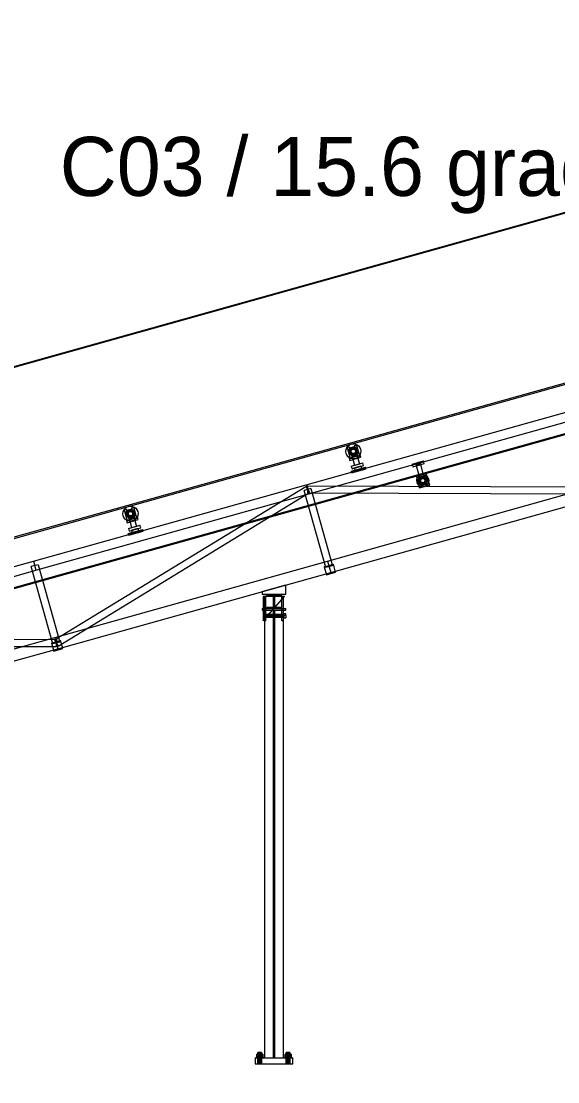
# Model space of a CAD drawing. Header units: millimetres. Extents: x -191664 to 191490, y -197311 to 10263.
# Drawn here: x 32016 to 34288, y -77 to 4415 of the extents above; entities that cross this region are included whole.
import ezdxf

# ---------------------------------------------------------------- set-up
doc = ezdxf.new("R2010")
doc.units = ezdxf.units.MM
for name, color, linetype, lineweight in [('COTAS_ENVOLVENTE_P', 1, 'Continuous', 0), ('COTAS_P', 1, 'Continuous', 0), ('lateral_C03', 7, 'Continuous', 0), ('TEXTOS', 4, 'Continuous', 0)]:
    doc.layers.add(name, color=color, linetype=linetype, lineweight=lineweight)
doc.dimstyles.new('PLANTA_100', dxfattribs={"dimtxt": 250, "dimasz": 150, "dimexe": 150, "dimexo": 80, "dimgap": 100, "dimtad": 1, "dimtih": 1, "dimtoh": 1, "dimdec": 1, "dimdsep": 46, "dimcen": 0.09, "dimclrd": 1, "dimclre": 1, "dimclrt": 1, "dimadec": 0, "dimazin": 0, "dimtfac": 1, "dimtdec": 4, "dimtofl": 0, "dimtmove": 0, "dimatfit": 3, "dimfxl": 1, "dimtolj": 1, "dimtzin": 0, "dimarcsym": 0})

# ---------------------------------------------------------------- blocks, each defined once
blk = doc.blocks.new('*D4')
at = {"layer": 'COTAS_ENVOLVENTE_P', "color": 1, "lineweight": -2, "transparency": 16777216}
for p, q in [((0, -80), (0, -3250)), ((58855.1, -80), (58855.1, -3250)), ((150, -3100), (58705.1, -3100))]:
    blk.add_line(p, q, dxfattribs=at)
at = {"layer": 'COTAS_ENVOLVENTE_P', "color": 1, "transparency": 16777216}
for points in [[(150, -3075), (150, -3125), (0, -3100)], [(58705.1, -3075), (58705.1, -3125), (58855.1, -3100)]]:
    blk.add_solid(points, dxfattribs=at)
at = {"layer": 'Defpoints', "color": 0, "transparency": 16777216}
for p in [(0, 0), (58855.1, 0), (58855.1, -3100)]:
    blk.add_point(p, dxfattribs=at)
blk = doc.blocks.new('*D9')
at = {"layer": 'COTAS_P', "color": 1, "lineweight": -2, "transparency": 16777216}
for p, q in [((36895.6, 3577), (36661.3, 4414.9)), ((27369.7, 1660.8), (36557.2, 4230)), ((27419.1, 927), (27184.8, 1764.9))]:
    blk.add_line(p, q, dxfattribs=at)
at = {"layer": 'COTAS_P', "color": 1, "transparency": 16777216}
for points in [[(36550.5, 4254.1), (36563.9, 4206), (36701.7, 4270.4)], [(27362.9, 1684.9), (27376.4, 1636.8), (27225.2, 1620.4)]]:
    blk.add_solid(points, dxfattribs=at)
at = {"layer": 'Defpoints', "color": 0, "transparency": 16777216}
for p in [(36701.7, 4270.4), (36917.1, 3500), (27440.7, 850)]:
    blk.add_point(p, dxfattribs=at)
blk = doc.blocks.new('*D21')
at = {"layer": 'COTAS_P', "color": 1, "lineweight": -2, "transparency": 16777216}
for p, q in [((0, -80), (0, -2350)), ((58117.1, -80), (58117.1, -2350)), ((150, -2200), (57967.1, -2200))]:
    blk.add_line(p, q, dxfattribs=at)
at = {"layer": 'COTAS_P', "color": 1, "transparency": 16777216}
for points in [[(150, -2175), (150, -2225), (0, -2200)], [(57967.1, -2175), (57967.1, -2225), (58117.1, -2200)]]:
    blk.add_solid(points, dxfattribs=at)
at = {"layer": 'Defpoints', "color": 0, "transparency": 16777216}
for p in [(0, 0), (58117.1, 0), (58117.1, -2200)]:
    blk.add_point(p, dxfattribs=at)

msp = doc.modelspace()

# ---------------------------------------------------------------- linework, layer by layer
at = {"layer": 'lateral_C03', "color": 251, "true_color": 0x586d65}
for p, q in [((27467.6, 753.69), (36944.05, 3403.69)), ((27468.94, 748.88), (36945.39, 3398.88))]:
    msp.add_line(p, q, dxfattribs=at)
at = {"layer": 'lateral_C03', "color": 139, "true_color": 0x345e4e}
for p, q in [((33411.94, 2629.88), (34355.74, 2893.8)), ((33413.56, 2624.1), (34357.35, 2888.02)), ((32468.15, 2365.96), (33411.94, 2629.88)), ((32469.77, 2360.18), (33413.56, 2624.1)), ((33411.94, 2629.88), (33413.56, 2624.1)), ((31524.36, 2102.03), (32468.15, 2365.96)), ((31525.98, 2096.25), (32469.77, 2360.18)), ((32468.15, 2365.96), (32469.77, 2360.18))]:
    msp.add_line(p, q, dxfattribs=at)
at = {"layer": 'lateral_C03', "color": 139, "true_color": 0x354b57}
for p, q in [((33223.03, 2451.41), (34378.69, 2774.58)), ((33233.8, 2412.89), (34389.47, 2736.06)), ((33395.76, 2609.78), (33405.39, 2612.47)), ((33395.76, 2609.78), (33408.69, 2563.55)), ((33418.32, 2566.24), (33405.39, 2612.47)), ((33426.58, 2618.4), (33436.21, 2621.09)), ((33426.58, 2618.4), (33439.5, 2572.17)), ((33449.14, 2574.86), (33436.21, 2621.09)), ((33405.26, 2564.67), (33451.49, 2577.6)), ((33405.26, 2564.67), (33407.95, 2555.04)), ((33407.95, 2555.04), (33454.18, 2567.97)), ((33408.69, 2563.55), (33418.32, 2566.24)), ((33438, 2573.83), (33418.74, 2568.44)), ((33428.44, 2533.77), (33418.74, 2568.44)), ((33438, 2573.83), (33447.7, 2539.16)), ((33439.5, 2572.17), (33449.14, 2574.86)), ((33454.18, 2567.97), (33451.49, 2577.6)), ((33412.37, 2509.55), (33474, 2526.78)), ((33413.34, 2530.58), (33462.26, 2544.27)), ((33413.34, 2530.58), (33416.57, 2519.03)), ((33414.52, 2501.84), (33476.16, 2519.08)), ((33416.57, 2519.03), (33465.49, 2532.71)), ((33426.05, 2523.76), (33454.94, 2531.83)), ((33426.05, 2523.76), (33429.28, 2512.2)), ((33447.7, 2539.16), (33428.44, 2533.77)), ((33429.28, 2512.2), (33458.17, 2520.28)), ((33458.17, 2520.28), (33454.94, 2531.83)), ((33465.49, 2532.71), (33462.26, 2544.27)), ((33476.16, 2519.08), (33474, 2526.78)), ((33670.91, 2539.27), (33719.07, 2552.74)), ((33670.91, 2539.27), (33674.15, 2527.72)), ((33674.15, 2527.72), (33722.3, 2541.18)), ((33685.36, 2543.31), (33704.62, 2548.7)), ((33685.36, 2543.31), (33702.16, 2483.22)), ((33721.43, 2488.6), (33704.62, 2548.7)), ((33722.3, 2541.18), (33719.07, 2552.74)), ((33412.37, 2509.55), (33414.52, 2501.84)), ((33689.53, 2483.84), (33701.09, 2487.07)), ((33689.53, 2483.84), (33700.84, 2443.39)), ((33712.4, 2446.62), (33701.09, 2487.07)), ((33702.16, 2483.22), (33721.43, 2488.6)), ((33720.35, 2492.46), (33731.9, 2495.69)), ((33720.35, 2492.46), (33731.66, 2452.01)), ((33743.22, 2455.24), (33731.9, 2495.69)), ((32067.36, 2128.24), (33223.03, 2451.41)), ((32156.49, 1794.34), (33220.59, 2444.94)), ((33242.86, 2436.19), (33213.97, 2428.11)), ((33305.53, 2100.67), (33213.97, 2428.11)), ((33220.59, 2444.94), (33236.24, 2419.35)), ((33223.03, 2451.41), (33233.8, 2412.89)), ((33228.47, 2447.15), (33228.36, 2417.15)), ((33228.47, 2447.15), (34475.7, 2442.88)), ((33242.86, 2436.19), (33334.43, 2108.75)), ((33313.25, 2128.78), (34468.91, 2451.96)), ((33699.07, 2446.01), (33743.37, 2458.4)), ((33699.07, 2446.01), (33701.22, 2438.31)), ((33700.84, 2443.39), (33712.4, 2446.62)), ((33701.22, 2438.31), (33745.53, 2450.69)), ((33731.66, 2452.01), (33743.22, 2455.24)), ((33745.53, 2450.69), (33743.37, 2458.4)), ((32078.14, 2089.71), (33233.8, 2412.89)), ((32172.14, 1768.74), (33236.24, 2419.35)), ((33228.36, 2417.15), (34475.59, 2412.88)), ((33326.71, 2080.63), (34482.38, 2403.8)), ((32451.97, 2345.85), (32461.6, 2348.55)), ((32451.97, 2345.85), (32464.89, 2299.63)), ((32474.52, 2302.32), (32461.6, 2348.55)), ((32482.79, 2354.47), (32492.42, 2357.17)), ((32482.79, 2354.47), (32495.71, 2308.25)), ((32505.34, 2310.94), (32492.42, 2357.17)), ((32461.47, 2300.75), (32507.69, 2313.67)), ((32461.47, 2300.75), (32464.16, 2291.12)), ((32464.16, 2291.12), (32510.39, 2304.04)), ((32464.89, 2299.63), (32474.52, 2302.32)), ((32494.21, 2309.9), (32474.95, 2304.52)), ((32484.64, 2269.85), (32474.95, 2304.52)), ((32494.21, 2309.9), (32503.91, 2275.23)), ((32495.71, 2308.25), (32505.34, 2310.94)), ((32510.39, 2304.04), (32507.69, 2313.67)), ((32468.57, 2245.62), (32530.21, 2262.86)), ((32469.54, 2266.66), (32518.47, 2280.34)), ((32469.54, 2266.66), (32472.78, 2255.11)), ((32470.73, 2237.92), (32532.36, 2255.15)), ((32472.78, 2255.11), (32521.7, 2268.79)), ((32482.25, 2259.83), (32511.14, 2267.91)), ((32482.25, 2259.83), (32485.48, 2248.28)), ((32503.91, 2275.23), (32484.64, 2269.85)), ((32485.48, 2248.28), (32514.38, 2256.35)), ((32514.38, 2256.35), (32511.14, 2267.91)), ((32521.7, 2268.79), (32518.47, 2280.34)), ((32532.36, 2255.15), (32530.21, 2262.86)), ((32468.57, 2245.62), (32470.73, 2237.92)), ((30911.7, 1805.07), (32067.36, 2128.24)), ((32087.2, 2113.02), (32058.3, 2104.94)), ((32067.36, 2128.24), (32078.14, 2089.71)), ((32087.2, 2113.02), (32178.76, 1785.58)), ((32157.58, 1805.61), (33313.25, 2128.78)), ((33299.37, 2104.14), (33337.89, 2114.91)), ((33313.25, 2128.78), (33326.71, 2080.63)), ((33347.32, 2081.2), (33337.89, 2114.91)), ((30922.47, 1766.54), (32078.14, 2089.71)), ((32149.87, 1777.5), (32058.3, 2104.94)), ((32171.05, 1757.46), (33326.71, 2080.63)), ((33299.37, 2104.14), (33308.8, 2070.43)), ((33334.43, 2108.75), (33305.53, 2100.67)), ((33308.8, 2070.43), (33347.32, 2081.2)), ((33055.95, 1983.29), (33055.95, 1988.29)), ((33055.95, 1988.29), (33115.95, 1988.29)), ((33115.95, 1983.29), (33055.95, 1983.29)), ((33083.45, 1933.29), (33083.45, 1983.29)), ((33083.45, 1983.29), (33088.45, 1983.29)), ((33088.45, 1983.29), (33088.45, 1933.29)), ((33115.95, 1988.29), (33115.95, 1983.29)), ((33055.95, 1928.29), (33055.95, 1933.29)), ((33055.95, 1933.29), (33115.95, 1933.29)), ((33088.45, 1933.29), (33083.45, 1933.29)), ((33115.95, 1933.29), (33115.95, 1928.29)), ((33045.95, 1920.29), (33125.95, 1920.29)), ((33045.95, 1920.29), (33045.95, 25)), ((33115.95, 1928.29), (33055.95, 1928.29)), ((33082.45, 1920.29), (33089.45, 1920.29)), ((33082.45, 1920.29), (33082.45, 25)), ((33089.45, 25), (33089.45, 1920.29)), ((33125.95, 25), (33125.95, 1920.29)), ((30917.14, 1800.81), (32164.37, 1796.54)), ((31001.92, 1482.44), (32157.58, 1805.61)), ((32157.58, 1805.61), (32171.05, 1757.46)), ((30917.03, 1770.81), (32164.26, 1766.54)), ((31015.38, 1434.29), (32171.05, 1757.46)), ((32143.71, 1780.97), (32182.23, 1791.74)), ((32143.71, 1780.97), (32153.13, 1747.26)), ((32178.76, 1785.58), (32149.87, 1777.5)), ((32153.13, 1747.26), (32191.66, 1758.03)), ((32156.49, 1794.34), (32172.14, 1768.74)), ((32164.37, 1796.54), (32164.26, 1766.54)), ((32191.66, 1758.03), (32182.23, 1791.74)), ((33045.95, 25), (33125.95, 25)), ((33082.45, 25), (33089.45, 25))]:
    msp.add_line(p, q, dxfattribs=at)
at = {"layer": 'lateral_C03', "color": 252, "true_color": 0x83939a}
for p, q in [((33391.18, 2601.23), (33394.29, 2608.98)), ((33394.29, 2608.98), (33399.31, 2615.66)), ((33399.31, 2615.66), (33405.88, 2620.82)), ((33405.88, 2620.82), (33413.56, 2624.1)), ((33413.56, 2624.1), (33421.83, 2625.28)), ((33421.83, 2625.28), (33430.12, 2624.28)), ((33430.12, 2624.28), (33437.88, 2621.17)), ((33437.88, 2621.17), (33444.56, 2616.15)), ((33444.56, 2616.15), (33449.72, 2609.58)), ((33449.72, 2609.58), (33453, 2601.9)), ((33390.18, 2592.93), (33391.18, 2601.23)), ((33391.36, 2584.66), (33390.18, 2592.93)), ((33394.64, 2576.98), (33391.36, 2584.66)), ((33399.8, 2570.41), (33394.64, 2576.98)), ((33406.48, 2565.4), (33399.8, 2570.41)), ((33414.23, 2562.28), (33406.48, 2565.4)), ((33422.53, 2561.28), (33414.23, 2562.28)), ((33430.8, 2562.46), (33422.53, 2561.28)), ((33438.48, 2565.75), (33430.8, 2562.46)), ((33445.05, 2570.9), (33438.48, 2565.75)), ((33450.06, 2577.58), (33445.05, 2570.9)), ((33453.18, 2585.34), (33450.06, 2577.58)), ((33453, 2601.9), (33454.18, 2593.63)), ((33454.18, 2593.63), (33453.18, 2585.34)), ((33690.97, 2469.26), (33691.77, 2475.85)), ((33691.77, 2475.85), (33694.24, 2482)), ((33694.24, 2482), (33698.22, 2487.3)), ((33698.22, 2487.3), (33703.43, 2491.4)), ((33703.43, 2491.4), (33709.53, 2494)), ((33709.53, 2494), (33716.1, 2494.94)), ((33716.1, 2494.94), (33722.68, 2494.14)), ((33722.68, 2494.14), (33728.83, 2491.67)), ((33728.83, 2491.67), (33734.14, 2487.69)), ((33734.14, 2487.69), (33738.23, 2482.48)), ((33738.23, 2482.48), (33740.83, 2476.38)), ((33740.83, 2476.38), (33741.77, 2469.82)), ((33691.91, 2462.7), (33690.97, 2469.26)), ((33694.52, 2456.6), (33691.91, 2462.7)), ((33698.61, 2451.38), (33694.52, 2456.6)), ((33703.91, 2447.41), (33698.61, 2451.38)), ((33710.07, 2444.94), (33703.91, 2447.41)), ((33716.65, 2444.14), (33710.07, 2444.94)), ((33723.21, 2445.08), (33716.65, 2444.14)), ((33729.31, 2447.68), (33723.21, 2445.08)), ((33734.53, 2451.78), (33729.31, 2447.68)), ((33738.51, 2457.08), (33734.53, 2451.78)), ((33740.98, 2463.23), (33738.51, 2457.08)), ((33741.77, 2469.82), (33740.98, 2463.23)), ((32446.39, 2329.01), (32447.39, 2337.31)), ((32447.39, 2337.31), (32450.5, 2345.06)), ((32450.5, 2345.06), (32455.51, 2351.74)), ((32455.51, 2351.74), (32462.09, 2356.9)), ((32462.09, 2356.9), (32469.77, 2360.18)), ((32469.77, 2360.18), (32478.04, 2361.36)), ((32478.04, 2361.36), (32486.33, 2360.36)), ((32486.33, 2360.36), (32494.08, 2357.24)), ((32494.08, 2357.24), (32500.77, 2352.23)), ((32500.77, 2352.23), (32505.92, 2345.66)), ((32505.92, 2345.66), (32509.2, 2337.98)), ((32509.2, 2337.98), (32510.38, 2329.71)), ((32447.57, 2320.74), (32446.39, 2329.01)), ((32450.85, 2313.06), (32447.57, 2320.74)), ((32456.01, 2306.49), (32450.85, 2313.06)), ((32462.69, 2301.47), (32456.01, 2306.49)), ((32470.44, 2298.36), (32462.69, 2301.47)), ((32478.73, 2297.36), (32470.44, 2298.36)), ((32487, 2298.54), (32478.73, 2297.36)), ((32494.69, 2301.82), (32487, 2298.54)), ((32501.26, 2306.98), (32494.69, 2301.82)), ((32506.27, 2313.66), (32501.26, 2306.98)), ((32509.38, 2321.41), (32506.27, 2313.66)), ((32510.38, 2329.71), (32509.38, 2321.41))]:
    msp.add_line(p, q, dxfattribs=at)
at = {"layer": 'lateral_C03', "color": 155, "true_color": 0x617580}
for p, q in [((33405.62, 2602.6), (33408.6, 2606.57)), ((33408.6, 2606.57), (33412.5, 2609.63)), ((33415.75, 2599.58), (33408.6, 2606.57)), ((33412.5, 2609.63), (33417.06, 2611.58)), ((33417.59, 2601.03), (33412.5, 2609.63)), ((33417.06, 2611.58), (33421.97, 2612.28)), ((33419.75, 2601.95), (33417.06, 2611.58)), ((33422.08, 2602.28), (33421.97, 2612.28)), ((33421.97, 2612.28), (33426.9, 2611.69)), ((33424.41, 2602), (33426.9, 2611.69)), ((33426.59, 2601.13), (33431.5, 2609.84)), ((33426.9, 2611.69), (33431.5, 2609.84)), ((33428.47, 2599.72), (33435.47, 2606.86)), ((33431.5, 2609.84), (33435.47, 2606.86)), ((33435.47, 2606.86), (33438.53, 2602.96)), ((33403.18, 2593.08), (33403.77, 2598)), ((33413.18, 2593.18), (33403.18, 2593.08)), ((33403.88, 2588.17), (33403.18, 2593.08)), ((33403.77, 2598), (33405.62, 2602.6)), ((33413.46, 2595.52), (33403.77, 2598)), ((33413.51, 2590.86), (33403.88, 2588.17)), ((33405.83, 2583.6), (33403.88, 2588.17)), ((33414.34, 2597.7), (33405.62, 2602.6)), ((33414.43, 2588.7), (33405.83, 2583.6)), ((33408.89, 2579.7), (33405.83, 2583.6)), ((33415.88, 2586.85), (33408.89, 2579.7)), ((33412.86, 2576.73), (33408.89, 2579.7)), ((33417.76, 2585.44), (33412.86, 2576.73)), ((33417.46, 2574.88), (33412.86, 2576.73)), ((33419.94, 2584.56), (33417.46, 2574.88)), ((33422.39, 2574.28), (33417.46, 2574.88)), ((33422.28, 2584.28), (33422.39, 2574.28)), ((33427.3, 2574.98), (33422.39, 2574.28)), ((33424.6, 2584.61), (33427.3, 2574.98)), ((33426.76, 2585.54), (33431.86, 2576.93)), ((33431.86, 2576.93), (33427.3, 2574.98)), ((33428.61, 2586.99), (33435.76, 2579.99)), ((33429.92, 2597.87), (33438.53, 2602.96)), ((33430.02, 2588.87), (33438.74, 2583.96)), ((33440.48, 2598.4), (33430.85, 2595.71)), ((33430.9, 2591.05), (33440.58, 2588.56)), ((33431.18, 2593.38), (33441.18, 2593.49)), ((33435.76, 2579.99), (33431.86, 2576.93)), ((33438.74, 2583.96), (33435.76, 2579.99)), ((33438.53, 2602.96), (33440.48, 2598.4)), ((33440.58, 2588.56), (33438.74, 2583.96)), ((33440.48, 2598.4), (33441.18, 2593.49)), ((33441.18, 2593.49), (33440.58, 2588.56)), ((33697.37, 2469.33), (33697.97, 2474.26)), ((33697.97, 2474.26), (33699.82, 2478.86)), ((33707.65, 2471.77), (33697.97, 2474.26)), ((33699.82, 2478.86), (33702.79, 2482.83)), ((33708.53, 2473.95), (33699.82, 2478.86)), ((33702.79, 2482.83), (33706.69, 2485.89)), ((33709.94, 2475.83), (33702.79, 2482.83)), ((33706.69, 2485.89), (33711.26, 2487.84)), ((33711.79, 2477.28), (33706.69, 2485.89)), ((33711.26, 2487.84), (33716.17, 2488.54)), ((33713.95, 2478.21), (33711.26, 2487.84)), ((33716.27, 2478.54), (33716.17, 2488.54)), ((33716.17, 2488.54), (33721.09, 2487.94)), ((33718.61, 2478.26), (33721.09, 2487.94)), ((33720.79, 2477.38), (33725.69, 2486.1)), ((33721.09, 2487.94), (33725.69, 2486.1)), ((33722.67, 2475.97), (33729.66, 2483.12)), ((33724.12, 2474.12), (33732.72, 2479.22)), ((33734.67, 2474.66), (33725.04, 2471.96)), ((33725.69, 2486.1), (33729.66, 2483.12)), ((33729.66, 2483.12), (33732.72, 2479.22)), ((33732.72, 2479.22), (33734.67, 2474.66)), ((33734.67, 2474.66), (33735.37, 2469.75)), ((33707.37, 2469.44), (33697.37, 2469.33)), ((33698.07, 2464.42), (33697.37, 2469.33)), ((33707.71, 2467.12), (33698.07, 2464.42)), ((33700.02, 2459.86), (33698.07, 2464.42)), ((33708.63, 2464.96), (33700.02, 2459.86)), ((33703.08, 2455.96), (33700.02, 2459.86)), ((33710.08, 2463.11), (33703.08, 2455.96)), ((33707.05, 2452.98), (33703.08, 2455.96)), ((33711.96, 2461.7), (33707.05, 2452.98)), ((33711.66, 2451.13), (33707.05, 2452.98)), ((33714.14, 2460.82), (33711.66, 2451.13)), ((33716.58, 2450.54), (33711.66, 2451.13)), ((33716.47, 2460.54), (33716.58, 2450.54)), ((33721.49, 2451.24), (33716.58, 2450.54)), ((33718.8, 2460.87), (33721.49, 2451.24)), ((33720.96, 2461.79), (33726.05, 2453.19)), ((33726.05, 2453.19), (33721.49, 2451.24)), ((33722.81, 2463.25), (33729.95, 2456.25)), ((33724.22, 2465.12), (33732.93, 2460.22)), ((33725.09, 2467.31), (33734.78, 2464.82)), ((33725.37, 2469.64), (33735.37, 2469.75)), ((33729.95, 2456.25), (33726.05, 2453.19)), ((33732.93, 2460.22), (33729.95, 2456.25)), ((33734.78, 2464.82), (33732.93, 2460.22)), ((33735.37, 2469.75), (33734.78, 2464.82)), ((32459.98, 2334.08), (32461.83, 2338.68)), ((32461.83, 2338.68), (32464.81, 2342.65)), ((32470.54, 2333.77), (32461.83, 2338.68)), ((32464.81, 2342.65), (32468.71, 2345.71)), ((32471.95, 2335.65), (32464.81, 2342.65)), ((32468.71, 2345.71), (32473.27, 2347.66)), ((32473.8, 2337.1), (32468.71, 2345.71)), ((32473.27, 2347.66), (32478.18, 2348.36)), ((32475.96, 2338.03), (32473.27, 2347.66)), ((32478.29, 2338.36), (32478.18, 2348.36)), ((32478.18, 2348.36), (32483.1, 2347.76)), ((32480.62, 2338.08), (32483.1, 2347.76)), ((32482.8, 2337.2), (32487.71, 2345.92)), ((32483.1, 2347.76), (32487.71, 2345.92)), ((32484.68, 2335.79), (32491.67, 2342.94)), ((32486.13, 2333.94), (32494.74, 2339.04)), ((32487.71, 2345.92), (32491.67, 2342.94)), ((32491.67, 2342.94), (32494.74, 2339.04)), ((32494.74, 2339.04), (32496.68, 2334.48)), ((32459.39, 2329.15), (32459.98, 2334.08)), ((32469.39, 2329.26), (32459.39, 2329.15)), ((32460.09, 2324.24), (32459.39, 2329.15)), ((32469.67, 2331.59), (32459.98, 2334.08)), ((32469.72, 2326.94), (32460.09, 2324.24)), ((32462.04, 2319.68), (32460.09, 2324.24)), ((32470.64, 2324.78), (32462.04, 2319.68)), ((32465.1, 2315.78), (32462.04, 2319.68)), ((32472.09, 2322.93), (32465.1, 2315.78)), ((32469.07, 2312.8), (32465.1, 2315.78)), ((32473.97, 2321.52), (32469.07, 2312.8)), ((32473.67, 2310.95), (32469.07, 2312.8)), ((32476.15, 2320.64), (32473.67, 2310.95)), ((32478.59, 2310.36), (32473.67, 2310.95)), ((32478.48, 2320.36), (32478.59, 2310.36)), ((32483.5, 2311.06), (32478.59, 2310.36)), ((32480.81, 2320.69), (32483.5, 2311.06)), ((32482.97, 2321.61), (32488.06, 2313.01)), ((32488.06, 2313.01), (32483.5, 2311.06)), ((32484.82, 2323.07), (32491.97, 2316.07)), ((32486.23, 2324.94), (32494.94, 2320.04)), ((32496.68, 2334.48), (32487.05, 2331.78)), ((32487.1, 2327.12), (32496.79, 2324.64)), ((32487.39, 2329.46), (32497.38, 2329.57)), ((32491.97, 2316.07), (32488.06, 2313.01)), ((32494.94, 2320.04), (32491.97, 2316.07)), ((32496.79, 2324.64), (32494.94, 2320.04)), ((32496.68, 2334.48), (32497.38, 2329.57)), ((32497.38, 2329.57), (32496.79, 2324.64))]:
    msp.add_line(p, q, dxfattribs=at)
at = {"layer": 'lateral_C03', "color": 9, "true_color": 0xbac6cb}
for p, q in [((33413.18, 2593.18), (33413.46, 2595.52)), ((33413.51, 2590.86), (33413.18, 2593.18)), ((33413.46, 2595.52), (33414.34, 2597.7)), ((33414.43, 2588.7), (33413.51, 2590.86)), ((33414.34, 2597.7), (33415.75, 2599.58)), ((33415.88, 2586.85), (33414.43, 2588.7)), ((33415.75, 2599.58), (33417.59, 2601.03)), ((33417.76, 2585.44), (33415.88, 2586.85)), ((33417.59, 2601.03), (33419.75, 2601.95)), ((33419.94, 2584.56), (33417.76, 2585.44)), ((33419.75, 2601.95), (33422.08, 2602.28)), ((33422.28, 2584.28), (33419.94, 2584.56)), ((33422.08, 2602.28), (33424.41, 2602)), ((33424.6, 2584.61), (33422.28, 2584.28)), ((33424.41, 2602), (33426.59, 2601.13)), ((33426.76, 2585.54), (33424.6, 2584.61)), ((33426.59, 2601.13), (33428.47, 2599.72)), ((33428.61, 2586.99), (33426.76, 2585.54)), ((33428.47, 2599.72), (33429.92, 2597.87)), ((33430.02, 2588.87), (33428.61, 2586.99)), ((33429.92, 2597.87), (33430.85, 2595.71)), ((33430.9, 2591.05), (33430.02, 2588.87)), ((33430.85, 2595.71), (33431.18, 2593.38)), ((33431.18, 2593.38), (33430.9, 2591.05)), ((33707.37, 2469.44), (33707.65, 2471.77)), ((33707.65, 2471.77), (33708.53, 2473.95)), ((33708.53, 2473.95), (33709.94, 2475.83)), ((33709.94, 2475.83), (33711.79, 2477.28)), ((33711.79, 2477.28), (33713.95, 2478.21)), ((33713.95, 2478.21), (33716.27, 2478.54)), ((33716.27, 2478.54), (33718.61, 2478.26)), ((33718.61, 2478.26), (33720.79, 2477.38)), ((33720.79, 2477.38), (33722.67, 2475.97)), ((33722.67, 2475.97), (33724.12, 2474.12)), ((33724.12, 2474.12), (33725.04, 2471.96)), ((33725.04, 2471.96), (33725.37, 2469.64)), ((33707.71, 2467.12), (33707.37, 2469.44)), ((33708.63, 2464.96), (33707.71, 2467.12)), ((33710.08, 2463.11), (33708.63, 2464.96)), ((33711.96, 2461.7), (33710.08, 2463.11)), ((33714.14, 2460.82), (33711.96, 2461.7)), ((33716.47, 2460.54), (33714.14, 2460.82)), ((33718.8, 2460.87), (33716.47, 2460.54)), ((33720.96, 2461.79), (33718.8, 2460.87)), ((33722.81, 2463.25), (33720.96, 2461.79)), ((33724.22, 2465.12), (33722.81, 2463.25)), ((33725.09, 2467.31), (33724.22, 2465.12)), ((33725.37, 2469.64), (33725.09, 2467.31)), ((32470.54, 2333.77), (32471.95, 2335.65)), ((32471.95, 2335.65), (32473.8, 2337.1)), ((32473.8, 2337.1), (32475.96, 2338.03)), ((32475.96, 2338.03), (32478.29, 2338.36)), ((32478.29, 2338.36), (32480.62, 2338.08)), ((32480.62, 2338.08), (32482.8, 2337.2)), ((32482.8, 2337.2), (32484.68, 2335.79)), ((32484.68, 2335.79), (32486.13, 2333.94)), ((32469.39, 2329.26), (32469.67, 2331.59)), ((32469.72, 2326.94), (32469.39, 2329.26)), ((32469.67, 2331.59), (32470.54, 2333.77)), ((32470.64, 2324.78), (32469.72, 2326.94)), ((32472.09, 2322.93), (32470.64, 2324.78)), ((32473.97, 2321.52), (32472.09, 2322.93)), ((32476.15, 2320.64), (32473.97, 2321.52)), ((32478.48, 2320.36), (32476.15, 2320.64)), ((32480.81, 2320.69), (32478.48, 2320.36)), ((32482.97, 2321.61), (32480.81, 2320.69)), ((32484.82, 2323.07), (32482.97, 2321.61)), ((32486.23, 2324.94), (32484.82, 2323.07)), ((32486.13, 2333.94), (32487.05, 2331.78)), ((32487.1, 2327.12), (32486.23, 2324.94)), ((32487.05, 2331.78), (32487.39, 2329.46)), ((32487.39, 2329.46), (32487.1, 2327.12))]:
    msp.add_line(p, q, dxfattribs=at)
at = {"layer": 'lateral_C03', "color": 9, "true_color": 0xbdc8cc}
for p, q in [((33689.21, 2544.39), (33692.1, 2545.2)), ((33689.21, 2544.39), (33692.44, 2532.83)), ((33692.1, 2545.2), (33697.88, 2546.81)), ((33695.33, 2533.64), (33692.1, 2545.2)), ((33695.33, 2533.64), (33692.44, 2532.83)), ((33695.33, 2533.64), (33701.11, 2535.26)), ((33697.88, 2546.81), (33700.77, 2547.62)), ((33701.11, 2535.26), (33697.88, 2546.81)), ((33704, 2536.07), (33700.77, 2547.62)), ((33701.11, 2535.26), (33704, 2536.07))]:
    msp.add_line(p, q, dxfattribs=at)
at = {"layer": 'lateral_C03', "color": 251, "true_color": 0x4e626d}
for p, q in [((33035.68, 2000.29), (33135.68, 2028.25)), ((33135.68, 1988.29), (33135.68, 2028.25)), ((33035.68, 2000.29), (33035.68, 1988.29)), ((33035.68, 1988.29), (33135.68, 1988.29)), ((33040.95, 1875.29), (33130.95, 1978.29)), ((33130.95, 1978.29), (33040.95, 1978.29)), ((33040.95, 1978.29), (33040.95, 1875.29)), ((33045.95, 1875.29), (33045.95, 1978.29)), ((33045.95, 1978.29), (33051.95, 1978.29)), ((33051.95, 1875.29), (33051.95, 1978.29)), ((33119.95, 1875.29), (33119.95, 1978.29)), ((33119.95, 1978.29), (33125.95, 1978.29)), ((33125.95, 1875.29), (33125.95, 1978.29)), ((33035.95, 1928.29), (33135.95, 1928.29)), ((33035.95, 1928.29), (33035.95, 1920.29)), ((33035.95, 1920.29), (33135.95, 1920.29)), ((33135.95, 1920.29), (33135.95, 1928.29)), ((33051.95, 1875.29), (33045.95, 1875.29)), ((33125.95, 1875.29), (33119.95, 1875.29)), ((33005.95, 25), (33165.95, 25)), ((33005.95, 25), (33005.95, 0)), ((33005.95, 0), (33165.95, 0)), ((33165.95, 0), (33165.95, 25))]:
    msp.add_line(p, q, dxfattribs=at)
at = {"layer": 'lateral_C03', "color": 9, "true_color": 0xaebcc4}
for p, q in [((33043.95, 1903.33), (33043.95, 1904.19)), ((33043.95, 1904.19), (33127.95, 1904.19)), ((33043.95, 1900.99), (33043.95, 1903.33)), ((33043.95, 1903.33), (33127.95, 1903.33)), ((33043.95, 1897.79), (33043.95, 1900.99)), ((33043.95, 1900.99), (33127.95, 1900.99)), ((33043.95, 1894.59), (33043.95, 1897.79)), ((33127.95, 1897.79), (33043.95, 1897.79)), ((33043.95, 1894.59), (33043.95, 1892.24)), ((33043.95, 1894.59), (33127.95, 1894.59)), ((33043.95, 1892.24), (33043.95, 1891.39)), ((33043.95, 1892.24), (33127.95, 1892.24)), ((33043.95, 1891.39), (33127.95, 1891.39)), ((33127.95, 1897.79), (33127.95, 1906.79)), ((33127.95, 1906.79), (33135.95, 1906.79)), ((33127.95, 1903.33), (33127.95, 1904.19)), ((33127.95, 1900.99), (33127.95, 1903.33)), ((33127.95, 1897.79), (33127.95, 1900.99)), ((33127.95, 1897.79), (33127.95, 1894.59)), ((33127.95, 1888.78), (33127.95, 1897.79)), ((33135.95, 1897.79), (33127.95, 1897.79)), ((33127.95, 1894.59), (33127.95, 1892.24)), ((33127.95, 1892.24), (33127.95, 1891.39)), ((33127.95, 1888.78), (33135.95, 1888.78)), ((33135.95, 1897.79), (33135.95, 1906.79)), ((33135.95, 1897.79), (33135.95, 1888.78)), ((33019.02, 48), (33017.95, 48)), ((33017.95, 0), (33017.95, 48)), ((33021.95, 48), (33019.02, 48)), ((33019.02, 0), (33019.02, 48)), ((33025.95, 48), (33021.95, 48)), ((33021.95, 0), (33021.95, 48)), ((33029.95, 48), (33025.95, 48)), ((33025.95, 0), (33025.95, 48)), ((33032.88, 48), (33029.95, 48)), ((33029.95, 0), (33029.95, 48)), ((33033.95, 48), (33032.88, 48)), ((33032.88, 0), (33032.88, 48)), ((33033.95, 48), (33033.95, 0)), ((33139.02, 48), (33137.95, 48)), ((33137.95, 0), (33137.95, 48)), ((33141.95, 48), (33139.02, 48)), ((33139.02, 0), (33139.02, 48)), ((33145.95, 48), (33141.95, 48)), ((33141.95, 0), (33141.95, 48)), ((33149.95, 48), (33145.95, 48)), ((33145.95, 0), (33145.95, 48)), ((33152.88, 48), (33149.95, 48)), ((33149.95, 0), (33149.95, 48)), ((33153.95, 48), (33152.88, 48)), ((33152.88, 0), (33152.88, 48)), ((33153.95, 48), (33153.95, 0)), ((33013.01, 28), (33011.95, 28)), ((33011.95, 25), (33011.95, 28)), ((33013.01, 25), (33011.95, 25)), ((33016.05, 28), (33013.01, 28)), ((33013.01, 25), (33013.01, 28)), ((33016.05, 25), (33013.01, 25)), ((33019.55, 40.8), (33013.15, 40.8)), ((33013.15, 28), (33013.15, 40.8)), ((33019.55, 28), (33013.15, 28)), ((33020.59, 28), (33016.05, 28)), ((33016.05, 25), (33016.05, 28)), ((33020.59, 25), (33016.05, 25)), ((33019.02, 0), (33017.95, 0)), ((33021.95, 0), (33019.02, 0)), ((33032.35, 40.8), (33019.55, 40.8)), ((33019.55, 28), (33019.55, 40.8)), ((33032.35, 28), (33019.55, 28)), ((33025.95, 28), (33020.59, 28)), ((33020.59, 25), (33020.59, 28)), ((33025.95, 25), (33020.59, 25)), ((33025.95, 0), (33021.95, 0)), ((33031.31, 28), (33025.95, 28)), ((33025.95, 25), (33025.95, 28)), ((33031.31, 25), (33025.95, 25)), ((33029.95, 0), (33025.95, 0)), ((33032.88, 0), (33029.95, 0)), ((33035.85, 28), (33031.31, 28)), ((33031.31, 25), (33031.31, 28)), ((33035.85, 25), (33031.31, 25)), ((33038.75, 40.8), (33032.35, 40.8)), ((33032.35, 28), (33032.35, 40.8)), ((33032.35, 28), (33038.75, 28)), ((33032.88, 0), (33033.95, 0)), ((33038.88, 28), (33035.85, 28)), ((33035.85, 25), (33035.85, 28)), ((33038.88, 25), (33035.85, 25)), ((33038.75, 40.8), (33038.75, 28)), ((33039.95, 28), (33038.88, 28)), ((33038.88, 25), (33038.88, 28)), ((33038.88, 25), (33039.95, 25)), ((33039.95, 28), (33039.95, 25)), ((33133.01, 28), (33131.95, 28)), ((33131.95, 25), (33131.95, 28)), ((33133.01, 25), (33131.95, 25)), ((33136.05, 28), (33133.01, 28)), ((33133.01, 25), (33133.01, 28)), ((33136.05, 25), (33133.01, 25)), ((33139.55, 40.8), (33133.15, 40.8)), ((33133.15, 28), (33133.15, 40.8)), ((33139.55, 28), (33133.15, 28)), ((33140.59, 28), (33136.05, 28)), ((33136.05, 25), (33136.05, 28)), ((33140.59, 25), (33136.05, 25)), ((33139.02, 0), (33137.95, 0)), ((33141.95, 0), (33139.02, 0)), ((33152.35, 40.8), (33139.55, 40.8)), ((33139.55, 28), (33139.55, 40.8)), ((33152.35, 28), (33139.55, 28)), ((33145.95, 28), (33140.59, 28)), ((33140.59, 25), (33140.59, 28)), ((33145.95, 25), (33140.59, 25)), ((33145.95, 0), (33141.95, 0)), ((33151.31, 28), (33145.95, 28)), ((33145.95, 25), (33145.95, 28)), ((33151.31, 25), (33145.95, 25)), ((33149.95, 0), (33145.95, 0)), ((33152.88, 0), (33149.95, 0)), ((33155.85, 28), (33151.31, 28)), ((33151.31, 25), (33151.31, 28)), ((33155.85, 25), (33151.31, 25)), ((33158.75, 40.8), (33152.35, 40.8)), ((33152.35, 28), (33152.35, 40.8)), ((33152.35, 28), (33158.75, 28)), ((33152.88, 0), (33153.95, 0)), ((33158.88, 28), (33155.85, 28)), ((33155.85, 25), (33155.85, 28)), ((33158.88, 25), (33155.85, 25)), ((33158.75, 40.8), (33158.75, 28)), ((33159.95, 28), (33158.88, 28)), ((33158.88, 25), (33158.88, 28)), ((33158.88, 25), (33159.95, 25)), ((33159.95, 28), (33159.95, 25))]:
    msp.add_line(p, q, dxfattribs=at)

# ---------------------------------------------------------------- texts
at = {"layer": 'TEXTOS'}
msp.add_text('C03 / 15.6 grados P / exterior 10040.0 P', height=250, dxfattribs=at).set_placement((32178.89, 3675))

# ---------------------------------------------------------------- dimensions: what is measured, and where the dimension line sits
at = {"layer": 'COTAS_ENVOLVENTE_P'}
dim = msp.add_aligned_dim(p1=(0, 0), p2=(58855.12, 0), distance=-3100, text='<> P', dimstyle='PLANTA_100', dxfattribs=at)
dim.commit()
dim.dimension.update_dxf_attribs({"geometry": '*D4', "text_midpoint": (29427.56, -3100)})
at = {"layer": 'COTAS_P'}
for p1, p2, distance, picture, middle in [((27440.67, 850), (36917.12, 3500), 800, '*D9', (31963.44, 2945.44)), ((0, 0), (58117.12, 0), -2200, '*D21', (29058.56, -2200))]:
    dim = msp.add_aligned_dim(p1=p1, p2=p2, distance=distance, text='<> P', dimstyle='PLANTA_100', dxfattribs=at)
    dim.commit()
    dim.dimension.update_dxf_attribs({"geometry": picture, "text_midpoint": middle})

doc.saveas('drawing.dxf')
